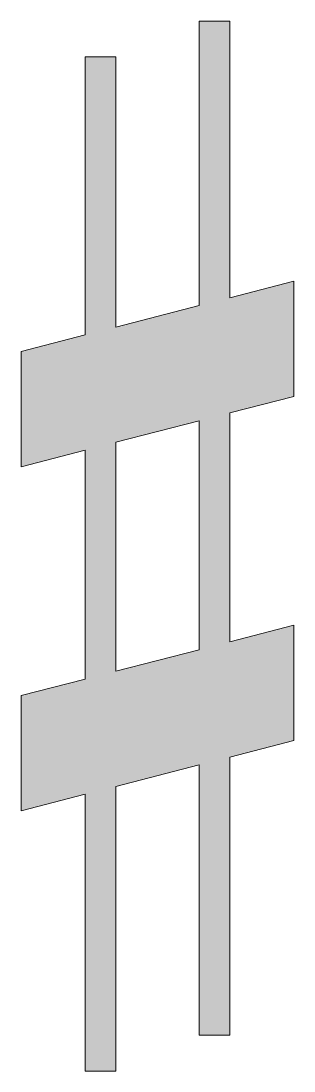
# Model space of a CAD drawing. Header units: inches. Extents: x 46.5 to 53.6, y -63.5 to -36.4.
import ezdxf

# ---------------------------------------------------------------- set-up
doc = ezdxf.new("R2010")
doc.units = ezdxf.units.IN
doc.header["$MEASUREMENT"] = 0
doc.layers.add('Layer 1', color=7, linetype='Continuous')

msp = doc.modelspace()

# ---------------------------------------------------------------- hatches: boundary and pattern name
at = {"layer": 'Layer 1', "true_color": 0x231f20}
h = msp.add_hatch(color=250, dxfattribs=at)
h.dxf.hatch_style = 2
h.paths.add_polyline_path([(53.553, -46.084), (53.553, -43.113), (51.9, -43.539), (51.9, -36.404), (51.113, -36.404), (51.113, -43.742), (48.96, -44.297), (48.96, -37.324), (48.173, -37.324), (48.173, -44.5), (46.52, -44.926), (46.52, -47.897), (48.173, -47.471), (48.173, -53.373), (46.52, -53.799), (46.52, -56.77), (48.173, -56.344), (48.173, -63.479), (48.96, -63.479), (48.96, -56.141), (51.113, -55.586), (51.113, -62.559), (51.9, -62.559), (51.9, -55.383), (53.553, -54.958), (53.553, -51.986), (51.9, -52.412), (51.9, -46.51)])
h.paths.add_polyline_path([(51.113, -52.615), (48.96, -53.17), (48.96, -47.268), (51.113, -46.713)])

# ---------------------------------------------------------------- linework, layer by layer
at = {"layer": 'Layer 1', "lineweight": 0}
for points in [[(53.553, -46.084), (53.553, -43.113), (51.9, -43.539), (51.9, -36.404), (51.113, -36.404), (51.113, -43.742), (48.96, -44.297), (48.96, -37.324), (48.173, -37.324), (48.173, -44.5), (46.52, -44.926), (46.52, -47.897), (48.173, -47.471), (48.173, -53.373), (46.52, -53.799), (46.52, -56.77), (48.173, -56.344), (48.173, -63.479), (48.96, -63.479), (48.96, -56.141), (51.113, -55.586), (51.113, -62.559), (51.9, -62.559), (51.9, -55.383), (53.553, -54.958), (53.553, -51.986), (51.9, -52.412), (51.9, -46.51), (53.553, -46.084)], [(51.113, -52.615), (48.96, -53.17), (48.96, -47.268), (51.113, -46.713), (51.113, -52.615)]]:
    msp.add_lwpolyline(points, dxfattribs=at)

doc.saveas('drawing.dxf')
